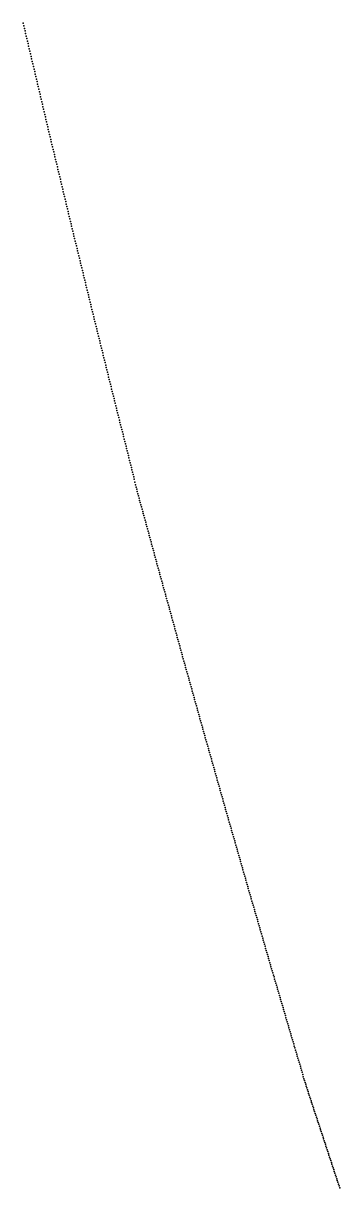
# Model space of a CAD drawing. Header units: metres. Extents: x 0 to 360, y 46 to 216.
# Drawn here: x 240.29 to 243.37, y 75.79 to 87.14 of the extents above; entities that cross this region are included whole.
import ezdxf

# ---------------------------------------------------------------- set-up
doc = ezdxf.new("R2010")
doc.units = ezdxf.units.M

msp = doc.modelspace()

# ---------------------------------------------------------------- linework, layer by layer
for p in [(240.286, 87.14), (240.292, 87.115), (240.298, 87.09), (240.303, 87.065), (240.309, 87.04), (240.315, 87.015), (240.321, 86.991), (240.327, 86.966), (240.333, 86.941), (240.338, 86.916), (240.344, 86.892), (240.35, 86.867), (240.356, 86.842), (240.362, 86.817), (240.367, 86.793), (240.373, 86.768), (240.379, 86.743), (240.385, 86.719), (240.391, 86.694), (240.397, 86.669), (240.402, 86.645), (240.408, 86.62), (240.414, 86.595), (240.42, 86.571), (240.426, 86.546), (240.431, 86.522), (240.437, 86.497), (240.443, 86.473), (240.449, 86.448), (240.455, 86.423), (240.461, 86.399), (240.466, 86.374), (240.472, 86.35), (240.478, 86.325), (240.484, 86.301), (240.49, 86.276), (240.495, 86.252), (240.501, 86.227), (240.507, 86.203), (240.513, 86.179), (240.519, 86.154), (240.525, 86.13), (240.53, 86.105), (240.536, 86.081), (240.542, 86.056), (240.548, 86.032), (240.554, 86.008), (240.559, 85.983), (240.565, 85.959), (240.571, 85.935), (240.577, 85.91), (240.583, 85.886), (240.589, 85.862), (240.594, 85.837), (240.6, 85.813), (240.606, 85.789), (240.612, 85.765), (240.618, 85.74), (240.623, 85.716), (240.629, 85.692), (240.635, 85.668), (240.641, 85.643), (240.647, 85.619), (240.653, 85.595), (240.658, 85.571), (240.664, 85.547), (240.67, 85.522), (240.676, 85.498), (240.682, 85.474), (240.687, 85.45), (240.693, 85.426), (240.699, 85.402), (240.705, 85.378), (240.711, 85.354), (240.716, 85.33), (240.722, 85.305), (240.728, 85.281), (240.734, 85.257), (240.74, 85.233), (240.746, 85.209), (240.751, 85.185), (240.757, 85.161), (240.763, 85.137), (240.769, 85.113), (240.775, 85.089), (240.78, 85.065), (240.786, 85.041), (240.792, 85.017), (240.798, 84.993), (240.804, 84.969), (240.81, 84.946), (240.815, 84.922), (240.821, 84.898), (240.827, 84.874), (240.833, 84.85), (240.839, 84.826), (240.844, 84.802), (240.85, 84.778), (240.856, 84.755), (240.862, 84.731), (240.868, 84.707), (240.874, 84.683), (240.879, 84.659), (240.885, 84.636), (240.891, 84.612), (240.897, 84.588), (240.903, 84.564), (240.908, 84.54), (240.914, 84.517), (240.92, 84.493), (240.926, 84.469), (240.932, 84.446), (240.938, 84.422), (240.943, 84.398), (240.949, 84.375), (240.955, 84.351), (240.961, 84.327), (240.967, 84.304), (240.972, 84.28), (240.978, 84.256), (240.984, 84.233), (240.99, 84.209), (240.996, 84.185), (241.002, 84.162), (241.007, 84.138), (241.013, 84.115), (241.019, 84.091), (241.025, 84.068), (241.031, 84.044), (241.036, 84.021), (241.042, 83.997), (241.048, 83.974), (241.054, 83.95), (241.06, 83.927), (241.066, 83.903), (241.071, 83.88), (241.077, 83.856), (241.083, 83.833), (241.089, 83.809), (241.095, 83.786), (241.1, 83.762), (241.106, 83.739), (241.112, 83.716), (241.118, 83.692), (241.124, 83.669), (241.13, 83.645), (241.135, 83.622), (241.141, 83.599), (241.147, 83.575), (241.153, 83.552), (241.159, 83.529), (241.164, 83.505), (241.17, 83.482), (241.176, 83.459), (241.182, 83.436), (241.188, 83.412), (241.194, 83.389), (241.199, 83.366), (241.205, 83.343), (241.211, 83.319), (241.217, 83.296), (241.223, 83.273), (241.228, 83.25), (241.234, 83.227), (241.24, 83.203), (241.246, 83.18), (241.252, 83.157), (241.258, 83.134), (241.263, 83.111), (241.269, 83.088), (241.275, 83.064), (241.281, 83.041), (241.287, 83.018), (241.292, 82.995), (241.298, 82.972), (241.304, 82.949), (241.31, 82.926), (241.316, 82.903), (241.322, 82.88), (241.327, 82.857), (241.333, 82.834), (241.339, 82.811), (241.345, 82.788), (241.351, 82.765), (241.356, 82.742), (241.362, 82.719), (241.368, 82.696), (241.374, 82.667), (241.38, 82.64), (241.386, 82.619), (241.391, 82.598), (241.397, 82.576), (241.403, 82.555), (241.409, 82.533), (241.415, 82.512), (241.42, 82.49), (241.426, 82.469), (241.432, 82.448), (241.438, 82.426), (241.444, 82.405), (241.45, 82.383), (241.455, 82.362), (241.461, 82.341), (241.467, 82.319), (241.473, 82.298), (241.479, 82.277), (241.484, 82.255), (241.49, 82.234), (241.496, 82.213), (241.502, 82.191), (241.508, 82.17), (241.514, 82.149), (241.519, 82.127), (241.525, 82.106), (241.531, 82.085), (241.537, 82.063), (241.543, 82.042), (241.548, 82.021), (241.554, 82), (241.56, 81.978), (241.566, 81.957), (241.572, 81.936), (241.578, 81.915), (241.583, 81.893), (241.589, 81.872), (241.595, 81.851), (241.601, 81.83), (241.607, 81.809), (241.612, 81.787), (241.618, 81.766), (241.624, 81.745), (241.63, 81.724), (241.636, 81.703), (241.642, 81.682), (241.647, 81.66), (241.653, 81.639), (241.659, 81.618), (241.665, 81.597), (241.671, 81.576), (241.676, 81.555), (241.682, 81.534), (241.688, 81.512), (241.694, 81.491), (241.7, 81.47), (241.706, 81.449), (241.711, 81.428), (241.717, 81.407), (241.723, 81.386), (241.729, 81.365), (241.735, 81.344), (241.74, 81.323), (241.746, 81.302), (241.752, 81.281), (241.758, 81.26), (241.764, 81.239), (241.77, 81.218), (241.775, 81.197), (241.781, 81.176), (241.787, 81.155), (241.793, 81.134), (241.799, 81.113), (241.804, 81.092), (241.81, 81.071), (241.816, 81.05), (241.822, 81.029), (241.828, 81.008), (241.834, 80.987), (241.839, 80.966), (241.845, 80.945), (241.851, 80.924), (241.857, 80.903), (241.863, 80.883), (241.868, 80.862), (241.874, 80.841), (241.88, 80.82), (241.886, 80.799), (241.892, 80.778), (241.898, 80.757), (241.903, 80.736), (241.909, 80.716), (241.915, 80.695), (241.921, 80.674), (241.927, 80.653), (241.932, 80.632), (241.938, 80.612), (241.944, 80.591), (241.95, 80.57), (241.956, 80.549), (241.962, 80.528), (241.967, 80.508), (241.973, 80.487), (241.979, 80.466), (241.985, 80.445), (241.991, 80.425), (241.996, 80.404), (242.002, 80.383), (242.008, 80.362), (242.014, 80.342), (242.02, 80.321), (242.026, 80.3), (242.031, 80.279), (242.037, 80.259), (242.043, 80.238), (242.049, 80.217), (242.055, 80.197), (242.06, 80.176), (242.066, 80.155), (242.072, 80.135), (242.078, 80.114), (242.084, 80.093), (242.09, 80.073), (242.095, 80.052), (242.101, 80.032), (242.107, 80.011), (242.113, 79.99), (242.119, 79.97), (242.124, 79.949), (242.13, 79.929), (242.136, 79.908), (242.142, 79.887), (242.148, 79.867), (242.154, 79.846), (242.159, 79.826), (242.165, 79.805), (242.171, 79.785), (242.177, 79.764), (242.183, 79.744), (242.188, 79.723), (242.194, 79.703), (242.2, 79.682), (242.206, 79.662), (242.212, 79.641), (242.218, 79.621), (242.223, 79.6), (242.229, 79.58), (242.235, 79.559), (242.241, 79.539), (242.247, 79.518), (242.252, 79.498), (242.258, 79.477), (242.264, 79.457), (242.27, 79.437), (242.276, 79.416), (242.282, 79.396), (242.287, 79.375), (242.293, 79.355), (242.299, 79.335), (242.305, 79.314), (242.311, 79.294), (242.316, 79.273), (242.322, 79.253), (242.328, 79.233), (242.334, 79.212), (242.34, 79.192), (242.346, 79.172), (242.351, 79.151), (242.357, 79.131), (242.363, 79.111), (242.369, 79.09), (242.375, 79.07), (242.38, 79.05), (242.386, 79.03), (242.392, 79.009), (242.398, 78.989), (242.404, 78.969), (242.41, 78.949), (242.415, 78.928), (242.421, 78.908), (242.427, 78.888), (242.433, 78.868), (242.439, 78.847), (242.444, 78.827), (242.45, 78.807), (242.456, 78.787), (242.462, 78.766), (242.468, 78.746), (242.474, 78.726), (242.479, 78.706), (242.485, 78.686), (242.491, 78.666), (242.497, 78.645), (242.503, 78.625), (242.508, 78.605), (242.514, 78.585), (242.52, 78.565), (242.526, 78.545), (242.532, 78.525), (242.538, 78.504), (242.543, 78.484), (242.549, 78.464), (242.555, 78.444), (242.561, 78.424), (242.567, 78.404), (242.572, 78.384), (242.578, 78.364), (242.584, 78.344), (242.59, 78.324), (242.596, 78.304), (242.602, 78.284), (242.607, 78.264), (242.613, 78.244), (242.619, 78.224), (242.625, 78.204), (242.631, 78.184), (242.636, 78.164), (242.642, 78.144), (242.648, 78.124), (242.654, 78.104), (242.66, 78.084), (242.666, 78.064), (242.671, 78.044), (242.677, 78.024), (242.683, 78.004), (242.689, 77.984), (242.695, 77.964), (242.7, 77.944), (242.706, 77.924), (242.712, 77.904), (242.718, 77.884), (242.724, 77.864), (242.73, 77.845), (242.735, 77.825), (242.741, 77.805), (242.747, 77.785), (242.753, 77.765), (242.759, 77.745), (242.764, 77.725), (242.77, 77.706), (242.776, 77.686), (242.782, 77.666), (242.788, 77.646), (242.794, 77.626), (242.799, 77.606), (242.805, 77.587), (242.811, 77.567), (242.817, 77.547), (242.823, 77.527), (242.828, 77.507), (242.834, 77.488), (242.84, 77.468), (242.846, 77.448), (242.852, 77.428), (242.858, 77.409), (242.863, 77.389), (242.869, 77.369), (242.875, 77.35), (242.881, 77.33), (242.887, 77.31), (242.892, 77.29), (242.898, 77.271), (242.904, 77.251), (242.91, 77.231), (242.916, 77.212), (242.922, 77.192), (242.927, 77.172), (242.933, 77.153), (242.939, 77.133), (242.945, 77.113), (242.951, 77.094), (242.956, 77.074), (242.962, 77.054), (242.968, 77.035), (242.974, 77.015), (242.98, 76.996), (242.986, 76.976), (242.991, 76.956), (242.997, 76.937), (243.003, 76.917), (243.009, 76.896), (243.015, 76.871), (243.02, 76.852), (243.026, 76.835), (243.032, 76.817), (243.038, 76.799), (243.044, 76.781), (243.05, 76.763), (243.055, 76.746), (243.061, 76.728), (243.067, 76.71), (243.073, 76.692), (243.079, 76.675), (243.084, 76.657), (243.09, 76.639), (243.096, 76.621), (243.102, 76.604), (243.108, 76.586), (243.114, 76.568), (243.119, 76.55), (243.125, 76.533), (243.131, 76.515), (243.137, 76.497), (243.143, 76.479), (243.149, 76.462), (243.154, 76.444), (243.16, 76.426), (243.166, 76.409), (243.172, 76.391), (243.178, 76.373), (243.183, 76.355), (243.189, 76.338), (243.195, 76.32), (243.201, 76.302), (243.207, 76.285), (243.213, 76.267), (243.218, 76.249), (243.224, 76.232), (243.23, 76.214), (243.236, 76.196), (243.242, 76.179), (243.247, 76.161), (243.253, 76.143), (243.259, 76.126), (243.265, 76.108), (243.271, 76.09), (243.277, 76.073), (243.282, 76.055), (243.288, 76.038), (243.294, 76.02), (243.3, 76.002), (243.306, 75.985), (243.311, 75.967), (243.317, 75.949), (243.323, 75.932), (243.329, 75.914), (243.335, 75.897), (243.341, 75.879), (243.346, 75.861), (243.352, 75.844), (243.358, 75.826), (243.364, 75.809), (243.37, 75.791)]:
    msp.add_point(p)

doc.saveas('drawing.dxf')
